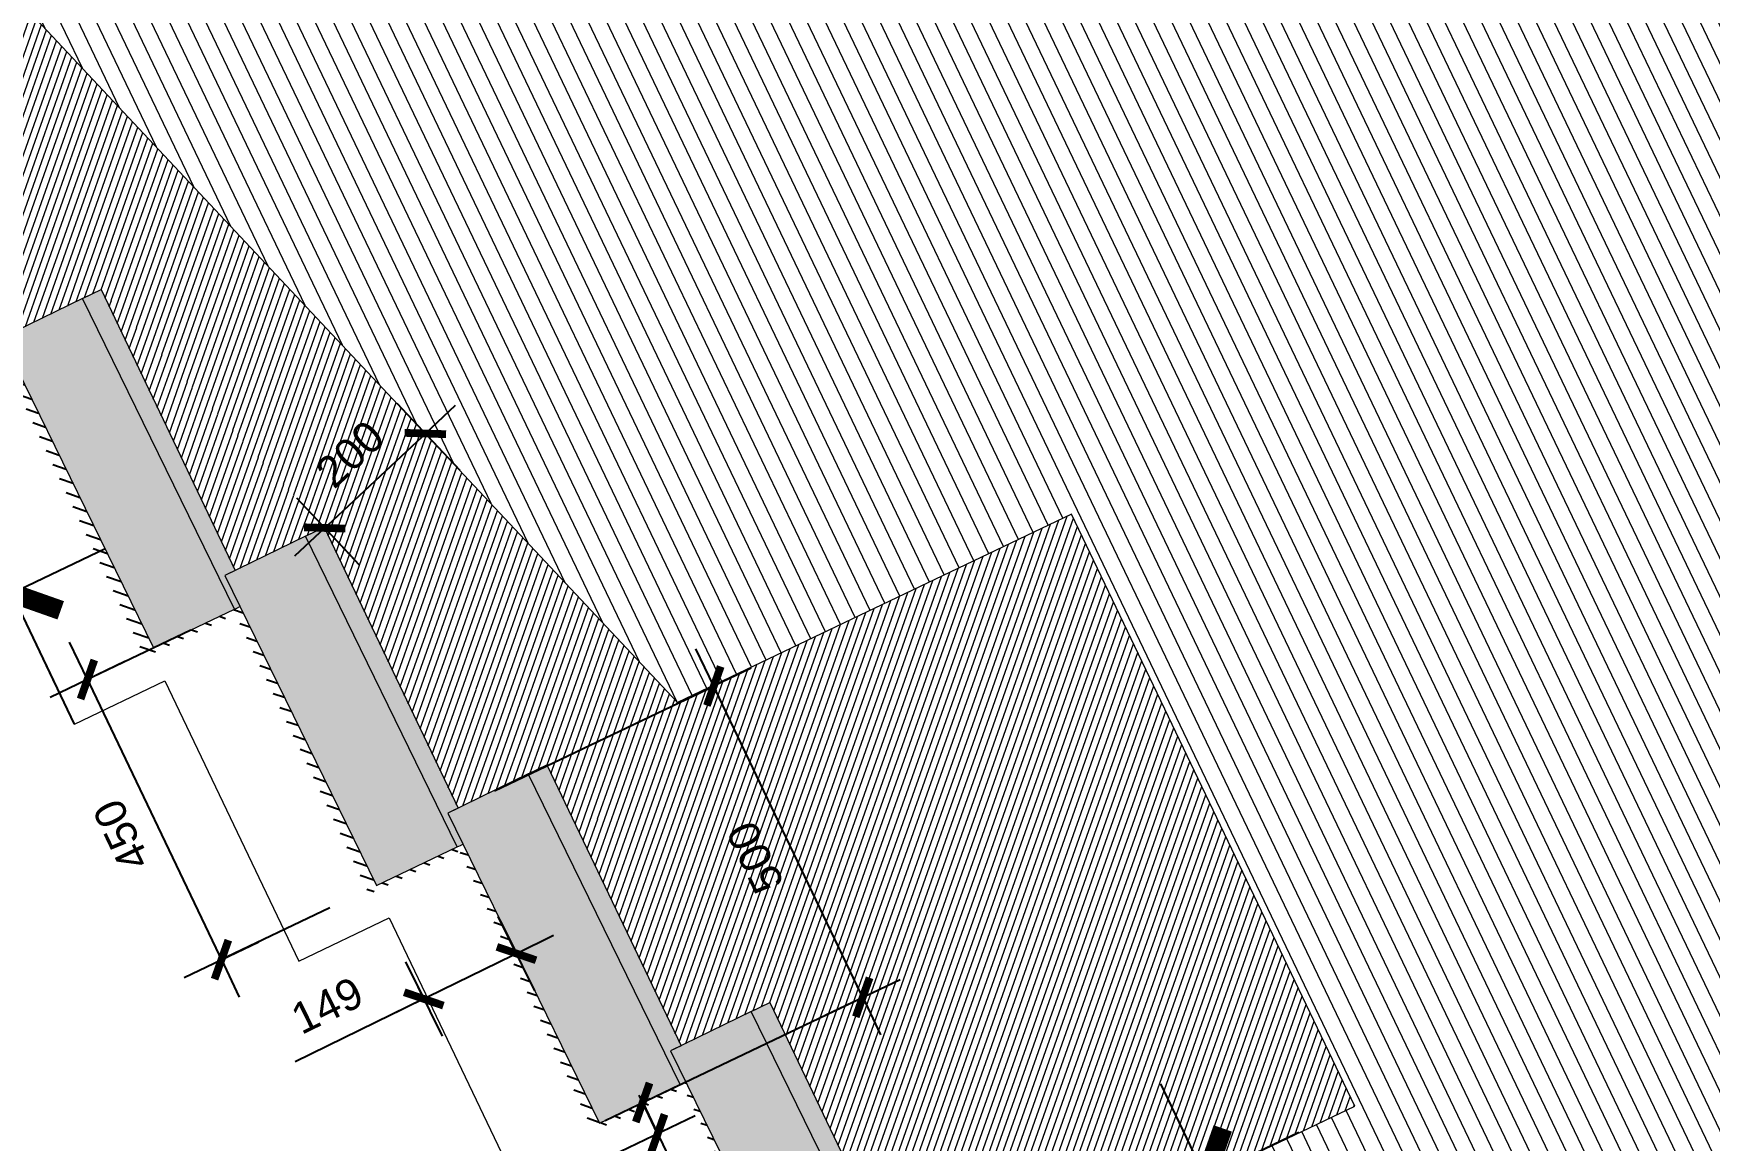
# Model space of a CAD drawing. Header units: metres. Extents: x 679304 to 680626, y 2747329 to 2750056.
# Drawn here: x 679446.478 to 679448.906, y 2747415.313 to 2747416.917 of the extents above; entities that cross this region are included whole.
import ezdxf

# ---------------------------------------------------------------- set-up
doc = ezdxf.new("R2010")
doc.units = ezdxf.units.M
doc.linetypes.add('Dash_2_', pattern=[0.25, 0.125, -0.125])
for name, color, linetype in [('01-TX-Dimensions_1-25', 157, 'Continuous'), ('01-TX-Dimensions_1-50', 157, 'Continuous'), ('02-L-Water Level', 140, 'Continuous'), ('COTAUX', 7, 'Continuous')]:
    doc.layers.add(name, color=color, linetype=linetype)
for name, color, linetype, lineweight in [('02-L-projecció', 6, 'Continuous', 5), ('02-L-seccionat', 4, 'Continuous', 5), ('1-CM', 7, 'Continuous', 0), ('3-TR Formigó', 252, 'Continuous', 0), ('3-TR terra compactada', 45, 'Continuous', 0)]:
    doc.layers.add(name, color=color, linetype=linetype, lineweight=lineweight)
doc.layers.add('03-TR-Paviment_08_Natural Stone Bleachers', color=253, linetype='Continuous', lineweight=5, true_color=0xafad9d)
doc.layers.add('EIT_3 TR sorra', color=9, linetype='Continuous', true_color=0xd8ceb0)
doc.styles.get("Standard").update_dxf_attribs({"font": 'arial.ttf'})
doc.dimstyles.new('E20', dxfattribs={"dimscale": 0.03, "dimtxt": 1.5, "dimasz": 0.2, "dimexe": 0.1, "dimexo": 2.5, "dimgap": 1, "dimtad": 1, "dimdec": 0, "dimlfac": 1000, "dimzin": 0, "dimdsep": 46, "dimtxsty": 'Standard', "dimblk1": 'LINCOT200', "dimblk2": 'LINCOT200', "dimsah": 1, "dimcen": 0.1, "dimdle": 0.1, "dimclrt": 256, "dimadec": 0, "dimazin": 0, "dimtfac": 0.0153846153846154, "dimtdec": 0, "dimtofl": 0, "dimtmove": 0, "dimatfit": 3, "dimldrblk": 'LINCOT200', "dimfxl": 1, "dimtolj": 1, "dimtzin": 0, "dimarcsym": 0})
doc.dimstyles.new('E50', dxfattribs={"dimscale": 0.03, "dimtxt": 4, "dimasz": 0.5, "dimexe": 0.1, "dimexo": 15, "dimgap": 1, "dimtad": 1, "dimzin": 0, "dimdsep": 46, "dimtxsty": 'Standard', "dimblk1": 'LINCOT200', "dimblk2": 'LINCOT200', "dimsah": 1, "dimcen": 0.1, "dimdle": 0.1, "dimclrt": 256, "dimadec": 0, "dimazin": 0, "dimtfac": 0.0153846153846154, "dimtofl": 0, "dimtmove": 0, "dimatfit": 3, "dimldrblk": 'LINCOT200', "dimfxl": 1, "dimtolj": 1, "dimtzin": 0, "dimarcsym": 0})
pattern_1 = [(135, (0, 0), (-0.0067351920908019, -0.0067351920908019), [])]
pattern_2 = [(233.4975340776048, (1.05034644389525, 2.831545980414375), (0.000729841264191, -0.0048849200842065), [0.0034925, -0.0034925])]

# ---------------------------------------------------------------- blocks, each defined once
blk = doc.blocks.new('View P1')
at = {"layer": '02-L-Water Level', "linetype": 'Dash_2_', "ltscale": 0.35}
h = blk.add_hatch(dxfattribs=at)
h.set_pattern_fill('ANSI31', color=256, scale=0.005, angle=-1.44041e-10)
h.set_pattern_definition([(44.99999999985592, (0.9858085524756461, 5.638291088080471), (-0.0112253201513082, 0.0112253201513647), [])])
h.paths.add_polyline_path([(2.150881158420816, 3.488566306101596), (2.670493259327486, 3.493036973903393), (2.670459888176992, 3.631572484652018), (3.12049266998656, 3.635913185690036), (3.120459652738645, 3.774399174059247), (3.570492428960278, 3.77873988045237), (3.570459411246702, 3.917225869054412), (4.020492189796641, 3.921566572653567), (4.020459172548726, 4.060052561255609), (4.470513934269547, 4.064400843111798), (4.470481134951114, 4.073317434405907), (4.014002970652654, 4.079399174226885), (4.014002969721332, 3.93439917467392), (3.56400297046639, 3.934399174208259), (3.564002973260357, 3.789399173956802), (3.114002969348803, 3.789399174189632), (3.11400296841748, 3.644399174636667), (2.664002970559522, 3.644399174403837), (2.664002971490845, 3.499399175083702), (2.145692187128588, 3.499399173221057), (2.145543496822938, 3.357036136238342), (1.874071086524054, 3.357319672739571), (1.874067709548398, 3.307319672693004), (2.150329015916213, 3.30730234054706)])
at = {"layer": '03-TR-Paviment_08_Natural Stone Bleachers'}
h = blk.add_hatch(dxfattribs=at)
h.set_pattern_fill('DASH', color=256, scale=0.0011, angle=233.4975340776049, style=0, double=1)
h.set_pattern_definition(pattern_2)
h.paths.add_polyline_path([(3.570481393951922, 3.917233448242768), (3.570481610018759, 3.787664051866158), (4.071591480169445, 3.792005802737548), (4.070462623145431, 3.922000902006402)])
h = blk.add_hatch(dxfattribs=at)
h.set_pattern_fill('DASH', color=256, scale=0.0011, angle=233.4975340776049, style=0, double=1)
h.set_pattern_definition(pattern_2)
h.paths.add_polyline_path([(3.120481634046882, 3.774406753713265), (3.120481852907687, 3.644837356870993), (3.621591720264405, 3.649179107742384), (3.620462864637374, 3.779174206545576)])
h = blk.add_hatch(dxfattribs=at)
h.set_pattern_fill('DASH', color=256, scale=0.0011, angle=233.4975340776049, style=0, double=1)
h.set_pattern_definition(pattern_2)
h.paths.add_polyline_path([(2.670481869019567, 3.631580064306035), (2.67048208694905, 3.502010667230933), (3.171591955702751, 3.506352418335154), (3.170463100075721, 3.636347517371177)])
h = blk.add_hatch(dxfattribs=at)
h.set_pattern_fill('DASH', color=256, scale=0.0011, angle=233.4975340776049, style=0, double=1)
h.set_pattern_definition(pattern_2)
h.paths.add_polyline_path([(2.22048211377114, 3.488753368845209), (2.2204823307693, 3.359183972002938), (2.721592199523001, 3.363525723107159), (2.720463344361633, 3.49352082167752)])
at = {"layer": '3-TR Formigó'}
h = blk.add_hatch(dxfattribs=at)
h.set_pattern_fill('ANSI31', color=256, scale=0.003, angle=90, style=0)
h.set_pattern_definition(pattern_1)
h.paths.add_polyline_path([(10.37042930629104, 5.936314188642427), (10.37138042366132, 5.761579691665247), (2.721591828856617, 3.33352572331205), (2.220879021566361, 3.333998373476788), (2.220548637211322, 2.633998685050755), (3.171591598540544, 2.633998685283586), (3.171591598540544, 3.266520275967195), (10.46590279601514, 5.58319235430099), (10.72050921013579, 5.58319235430099), (10.7205092087388, 4.736846190411597), (10.06946854665875, 4.736846192041411), (10.06946854479611, 4.386846191016957), (16.19224042538553, 4.386846191016957), (16.19224042491987, 4.73684619157575), (11.06946854433044, 4.736846190644428), (11.06988786999136, 5.93559415009804), (11.06970717618242, 5.935575471026822)])
h = blk.add_hatch(dxfattribs=at)
h.set_pattern_fill('ANSI31', color=256, scale=0.003, angle=90, style=0)
h.set_pattern_definition(pattern_1)
h.paths.add_polyline_path([(4.5215908694081, 3.904832571046426), (4.070607680361717, 3.905295856064185), (4.071591470390558, 3.792005875846371), (4.071591099724173, 3.7620058755856)])
h = blk.add_hatch(dxfattribs=at)
h.set_pattern_fill('ANSI31', color=256, scale=0.003, angle=90, style=0)
h.set_pattern_definition(pattern_1)
h.paths.add_polyline_path([(4.071591108106076, 3.762005800148472), (3.620607918128371, 3.762469084234908), (3.621591710485517, 3.649179104017093), (3.621591338422149, 3.619179104687646)])
h = blk.add_hatch(dxfattribs=at)
h.set_pattern_fill('ANSI31', color=256, scale=0.003, angle=90, style=0)
h.set_pattern_definition(pattern_1)
h.paths.add_polyline_path([(3.621591349132359, 3.619179107947275), (3.170608159620314, 3.619642392499372), (3.1715919515118, 3.506352412281557), (3.171591580379754, 3.476352412486448)])
h = blk.add_hatch(dxfattribs=at)
h.set_pattern_fill('ANSI31', color=256, scale=0.003, angle=90, style=0)
h.set_pattern_definition(pattern_1)
h.paths.add_polyline_path([(3.171591598540544, 3.476352418772876), (2.720608408562839, 3.476815703092142), (2.721592199523001, 3.363525723107159), (2.721591828856617, 3.33352572331205)])
at = {"layer": '3-TR terra compactada'}
h = blk.add_hatch(dxfattribs=at)
h.set_pattern_fill('LINE', color=256, scale=0.0075, angle=-115.5575462493455, style=0)
h.set_pattern_definition([(3.663787885e-05, (-26.97329562623054, -17.13623808929696), (-1.52269416e-08, 0.0238124999999951), [])])
h.paths.add_polyline_path([(34.41064929263666, 6.984919e-10), (34.41064929263666, 7.090219076024368), (29.92329468252137, 7.011460061883553), (29.92329468298704, 6.260207292158156), (27.12664042413235, 6.260207292158156), (27.12664042413235, 5.60941800288856), (21.65944042569027, 5.60941800312139), (21.65944042569027, 4.958628713386133), (16.19224042538553, 4.958628713851794), (16.19224042538553, 4.386846190784126), (10.06946854665875, 4.386846198001876), (10.06946854665875, 4.736846192041411), (10.72050920827314, 4.736846190877258), (10.72050921013579, 5.583192354766651), (10.46590279601514, 5.58319235430099), (3.171591598540544, 3.266520275967195), (3.171591598540544, 2.633998685283586), (2.220548637211322, 2.633998685050755), (2.220548637211322, 3.232379126129671), (2.219900731928646, 3.162678002379834), (1.845596873201429, 3.162678002147004), (-1.3969839e-09, 3.198383478680625), (0, 0)])
at = {"layer": 'EIT_3 TR sorra'}
h = blk.add_hatch(dxfattribs=at)
h.set_pattern_fill('ANSI36', color=256, scale=0.001075, angle=-0.0699202000800795, style=0, double=1)
h.set_pattern_definition([(44.93007979991986, (2.382894102949649, 5.466624837135896), (0.00181818086998, 0.0066347566856774), [0.0085328125000001, -0.0017065625, 0, -0.0017065625])])
h.paths.add_polyline_path([(3.570479885675013, 3.778747209580615), (3.620462860446423, 3.779174256836995), (3.620607923716306, 3.76246913569048), (4.071647245902568, 3.762005793629214), (4.071591477841138, 3.792005851166322), (3.570481609553098, 3.787664099829271)])
h = blk.add_hatch(dxfattribs=at)
h.set_pattern_fill('ANSI36', color=256, scale=0.001075, angle=-0.0699202000800795, style=0, double=1)
h.set_pattern_definition([(44.93007979991986, (1.932894345372915, 5.323798082070425), (0.00181818086998, 0.0066347566856774), [0.0085328125000001, -0.0017065625, 0, -0.0017065625])])
h.paths.add_polyline_path([(3.120480130426585, 3.635920454980805), (3.170463101472705, 3.636347501771524), (3.170608167070895, 3.61964238085784), (3.621647490188479, 3.619179038563743), (3.621591719798743, 3.649179096100851), (3.120481852907687, 3.6448373447638)])
h = blk.add_hatch(dxfattribs=at)
h.set_pattern_fill('ANSI36', color=256, scale=0.001075, angle=-0.0699202000800795, style=0, double=1)
h.set_pattern_definition([(44.93007979991986, (1.482894580811262, 5.180971404304727), (0.00181818086998, 0.0066347566856774), [0.0085328125000001, -0.0017065625, 0, -0.0017065625])])
h.paths.add_polyline_path([(2.670480362605303, 3.493093776749446), (2.720463335979729, 3.493520824704319), (2.720608402974903, 3.476815703557804), (3.171647722367197, 3.476352360565215), (3.171591954771429, 3.506352418800815), (2.670482089277356, 3.502010667463764)])
h = blk.add_hatch(dxfattribs=at)
h.set_pattern_fill('ANSI36', color=256, scale=0.001075, angle=-0.0699202000800795, style=0, double=1)
h.set_pattern_definition([(44.93007979991986, (1.032894823700189, 5.038144709309563), (0.00181818086998, 0.0066347566856774), [0.0085328125000001, -0.0017065625, 0, -0.0017065625])])
h.paths.add_polyline_path([(2.220548637211322, 3.33399868523702), (2.721647967584431, 3.333525665802881), (2.721592199523001, 3.363525723107159), (2.2204823307693, 3.359183972002938)])
at = {"layer": '02-L-projecció'}
blk.add_lwpolyline([(4.42013303656131, 4.213298669317737), (3.970133037772029, 4.213298668386414), (3.970133036375045, 4.068298668833449), (3.520133035723119, 4.068298668833449), (3.520133036654442, 3.923298668581992), (3.070133036468178, 3.923298668814823), (3.070133035071194, 3.778298668796196), (2.620133035816252, 3.778298669727519), (2.620133038144558, 3.633298669243231), (2.170133037026971, 3.633298668311908), (2.170133035629987, 3.488623494515195)], dxfattribs=at)
at = {"layer": '02-L-seccionat'}
blk.add_lwpolyline([(2.220548637211322, 3.33399868523702), (2.220548637211322, 2.633998685050755), (3.171591598540544, 2.633998685283586), (3.171591598540544, 3.266520275967195), (10.46590279601514, 5.58319235430099), (10.72050921013579, 5.583192354766651), (10.72050920827314, 4.736846190877258), (10.06946854665875, 4.736846192041411), (10.06946854433045, 4.386846191016957), (16.19224042538553, 4.386846190784126)], dxfattribs=at)
for points in [[(3.570481393951922, 3.917233448242768), (3.570481610018759, 3.787664051866158), (4.071591480169445, 3.792005802737548), (4.070462623145431, 3.922000902006402)], [(3.120481634046882, 3.774406753713265), (3.120481852907687, 3.644837356870993), (3.621591720264405, 3.649179107742384), (3.620462864637374, 3.779174206545576)], [(2.670481869019567, 3.631580064306035), (2.67048208694905, 3.502010667230933), (3.171591955702751, 3.506352418335154), (3.170463100075721, 3.636347517371177)], [(2.22048211377114, 3.488753368845209), (2.2204823307693, 3.359183972002938), (2.721592199523001, 3.363525723107159), (2.720463344361633, 3.49352082167752)]]:
    blk.add_lwpolyline(points, close=True, dxfattribs=at)
at = {"layer": '1-CM'}
for points in [[(4.0715914783068, 3.792005851166322), (4.071591107640415, 3.762005851138383), (3.620607923716306, 3.76246913569048), (3.620462860446423, 3.779174256836995)], [(3.570481610018759, 3.787664051866158), (3.570480641443282, 3.78264508373104), (3.570514410268515, 3.778747460572049)], [(3.120481852907687, 3.644837356870993), (3.120480881538242, 3.639818388735875), (3.12051465222612, 3.635920765576884)], [(3.621591721661388, 3.649179096100851), (3.621591349132359, 3.619179096305742), (3.170608167070895, 3.61964238085784), (3.170463101472705, 3.636347501771524)], [(3.621591720264405, 3.649179107742384), (3.621668972074985, 3.64026290201582)], [(2.67048208694905, 3.502010667230933), (2.670481116976588, 3.496991699794307), (2.670514888130128, 3.493094076635316)], [(3.171591954305768, 3.506352418335154), (3.171591583639383, 3.476352419005706), (2.720608402974903, 3.476815703557804), (2.720463335979729, 3.493520824704319)], [(3.171591955702751, 3.506352418335154), (3.171669207978993, 3.49743621260859)], [(2.721592199523001, 3.363525723107159), (2.721591828856617, 3.33352572331205), (2.220548637211322, 3.33399868523702)], [(2.721592199523001, 3.363525723107159), (2.721669452730566, 3.354609518079087)]]:
    blk.add_lwpolyline(points, dxfattribs=at)
at = {"layer": '3-TR Formigó'}
blk.add_lwpolyline([(4.071591480169445, 3.792005802737548), (4.071668731514364, 3.783089597010985)], dxfattribs=at)
blk = doc.blocks.new('LINCOT200')
for p, q in [((0, -9.999961704014426), (0, 10.00003829598554)), ((3.695e-13, 3.82959855756e-05), (10.00000000000051, 3.82959855756e-05))]:
    blk.add_line(p, q)
at = {"const_width": 1.875}
blk.add_lwpolyline([(3.535533801624467, -3.535495714255787), (-3.535533950636761, 3.535572157214076)], dxfattribs=at)
at = {"layer": 'COTAUX'}
blk.add_line((0, 0), (-1.249999999999914, 0), dxfattribs=at)
blk = doc.blocks.new('*D104')
at = {"layer": '01-TX-Dimensions_1-50', "color": 0, "lineweight": -2, "transparency": 16777216}
for p, q in [((679448.2080698553, 2747415.27514284), (679448.1781921411, 2747415.260855025)), ((679448.1819569546, 2747415.246028488), (679448.3273322589, 2747414.942029469)), ((679448.3338035289, 2747414.928497187), (679448.5562721884, 2747414.46328575)), ((679448.3663696734, 2747414.944070636), (679448.3365099853, 2747414.929791441))]:
    blk.add_line(p, q, dxfattribs=at)
at = {"layer": 'DEFPOINTS', "color": 0, "transparency": 16777216}
for p in [(679448.1754856847, 2747415.259560771), (679447.8021013832, 2747415.081004746), (679447.9604012012, 2747414.749932541)]:
    blk.add_point(p, dxfattribs=at)
at = {"layer": '01-TX-Dimensions_1-50', "color": 0, "lineweight": -2, "transparency": 16777216, "xscale": 0.015, "yscale": 0.015, "zscale": 0.015}
for p, rotation in [((679448.1754856847, 2747415.259560771), 115.5575828872426), ((679448.3338035289, 2747414.928497187), 295.5575828872426)]:
    blk.add_blockref('LINCOT200', p, dxfattribs=dict(at, rotation=rotation))
at = {"layer": '01-TX-Dimensions_1-50', "transparency": 16777216, "insert": (679448.3937167773, 2747414.591560488), "char_height": 0.12, "attachment_point": 5, "rotation": 115.55758288724267}
blk.add_mtext('\\A1;0.37', dxfattribs=at)
blk = doc.blocks.new('*D106')
at = {"layer": '01-TX-Dimensions_1-50', "color": 0, "lineweight": -2, "transparency": 16777216}
for p, q in [((679446.4327361542, 2747416.099473533), (679446.3289886555, 2747416.049860465)), ((679446.5370857217, 2747415.916033829), (679446.4475626906, 2747416.103238346)), ((679446.3154563732, 2747416.043389195), (679445.9657770265, 2747415.876169111)), ((679446.4062736576, 2747415.853478222), (679446.3167506271, 2747416.040682738))]:
    blk.add_line(p, q, dxfattribs=at)
at = {"layer": 'DEFPOINTS', "color": 0, "transparency": 16777216}
for p in [(679446.3429476268, 2747416.322002303), (679446.2121355626, 2747416.259446696), (679446.3154563725, 2747416.043389196)]:
    blk.add_point(p, dxfattribs=at)
at = {"layer": '01-TX-Dimensions_1-50', "color": 0, "lineweight": -2, "transparency": 16777216, "xscale": 0.015, "yscale": 0.015, "zscale": 0.015}
for p, rotation in [((679446.4462684365, 2747416.105944803), 25.55758288724264), ((679446.3154563732, 2747416.043389195), 205.5575828872426)]:
    blk.add_blockref('LINCOT200', p, dxfattribs=dict(at, rotation=rotation))
at = {"layer": '01-TX-Dimensions_1-50', "transparency": 16777216, "insert": (679446.1732255431, 2747415.874205211), "char_height": 0.12, "attachment_point": 5, "rotation": 205.55758288724263}
blk.add_mtext('\\A1;0.15', dxfattribs=at)
blk = doc.blocks.new('*D168')
at = {"layer": '01-TX-Dimensions_1-25', "color": 0, "lineweight": -2, "transparency": 16777216}
for p, q in [((679446.7054064455, 2747416.05233478), (679446.5530019535, 2747415.97945346)), ((679446.558296918, 2747415.975334801), (679446.7472575696, 2747415.580193047)), ((679446.9069763372, 2747415.649921361), (679446.7471396211, 2747415.573485881))]:
    blk.add_line(p, q, dxfattribs=at)
at = {"layer": 'DEFPOINTS', "color": 0, "transparency": 16777216}
for p in [(679446.7730678576, 2747416.084691129), (679446.974637749, 2747415.682277711), (679446.7498460778, 2747415.574780135)]:
    blk.add_point(p, dxfattribs=at)
at = {"layer": '01-TX-Dimensions_1-25', "color": 0, "lineweight": -2, "transparency": 16777216, "xscale": 0.006, "yscale": 0.006, "zscale": 0.006}
for p, rotation in [((679446.5557084101, 2747415.980747715), 115.5575828870524), ((679446.7498460778, 2747415.574780135), 295.5575828870525)]:
    blk.add_blockref('LINCOT200', p, dxfattribs=dict(at, rotation=rotation))
at = {"layer": '01-TX-Dimensions_1-25', "transparency": 16777216, "insert": (679446.6049850252, 2747415.754909219), "char_height": 0.045, "attachment_point": 5, "rotation": 115.55758288705248}
blk.add_mtext('\\A1;450', dxfattribs=at)
blk = doc.blocks.new('*D159')
at = {"layer": '01-TX-Dimensions_1-25', "color": 0, "lineweight": -2, "transparency": 16777216}
for p, q in [((679447.145286695, 2747415.819286186), (679447.4658433158, 2747415.972579497)), ((679447.6762492483, 2747415.525639008), (679447.4657253672, 2747415.96587233)), ((679447.3652885606, 2747415.370283802), (679447.6815442129, 2747415.521520348))]:
    blk.add_line(p, q, dxfattribs=at)
at = {"layer": 'DEFPOINTS', "color": 0, "transparency": 16777216}
for p in [(679447.4631368594, 2747415.971285243), (679447.0776252833, 2747415.786929837), (679447.2976271489, 2747415.337927453)]:
    blk.add_point(p, dxfattribs=at)
at = {"layer": '01-TX-Dimensions_1-25', "color": 0, "lineweight": -2, "transparency": 16777216, "xscale": 0.006, "yscale": 0.006, "zscale": 0.006}
for p, rotation in [((679447.4631368594, 2747415.971285243), 115.5575828870524), ((679447.6788377562, 2747415.520226094), 295.5575828870525)]:
    blk.add_blockref('LINCOT200', p, dxfattribs=dict(at, rotation=rotation))
at = {"layer": '01-TX-Dimensions_1-25', "transparency": 16777216, "insert": (679447.523195089, 2747415.722900964), "char_height": 0.045, "attachment_point": 5, "rotation": 115.55758288705248}
blk.add_mtext('\\A1;500', dxfattribs=at)
blk = doc.blocks.new('*D160')
at = {"layer": '01-TX-Dimensions_1-25', "color": 0, "lineweight": -2, "transparency": 16777216}
for p, q in [((679447.0956715585, 2747416.283444928), (679447.0473429344, 2747416.334969758)), ((679446.9037933701, 2747416.204438066), (679447.0409143645, 2747416.333053124)), ((679446.9497981605, 2747416.146620399), (679446.9014695362, 2747416.198145229))]:
    blk.add_line(p, q, dxfattribs=at)
at = {"layer": 'DEFPOINTS', "color": 0, "transparency": 16777216}
for p in [(679447.0443623605, 2747416.338147451), (679447.0452905667, 2747416.337157858), (679446.8984889626, 2747416.201322922)]:
    blk.add_point(p, dxfattribs=at)
at = {"layer": '01-TX-Dimensions_1-25', "color": 0, "lineweight": -2, "transparency": 16777216, "xscale": 0.006, "yscale": 0.006, "zscale": 0.006}
for p, rotation in [((679447.0452905663, 2747416.337157859), 43.16664716838991), ((679446.8994171683, 2747416.20033333), 223.1666471683899)]:
    blk.add_blockref('LINCOT200', p, dxfattribs=dict(at, rotation=rotation))
at = {"layer": '01-TX-Dimensions_1-25', "transparency": 16777216, "insert": (679446.9361119334, 2747416.307384383), "char_height": 0.045, "attachment_point": 5, "rotation": 43.16664716838994}
blk.add_mtext('\\A1;200', dxfattribs=at)
blk = doc.blocks.new('*D164')
at = {"layer": '01-TX-Dimensions_1-25', "color": 0, "lineweight": -2, "transparency": 16777216}
for p, q in [((679447.1541453497, 2747415.630759837), (679447.1785492281, 2747415.580953898)), ((679447.1718412413, 2747415.581007889), (679447.0484375515, 2747415.520542639)), ((679447.0199656881, 2747415.565014583), (679447.0443695664, 2747415.515208644)), ((679447.0430495657, 2747415.517902637), (679446.8566302123, 2747415.426561016))]:
    blk.add_line(p, q, dxfattribs=at)
at = {"layer": 'DEFPOINTS', "color": 0, "transparency": 16777216}
for p in [(679447.1211453305, 2747415.698109661), (679446.9869656687, 2747415.632364407), (679447.1772292265, 2747415.583647891)]:
    blk.add_point(p, dxfattribs=at)
at = {"layer": '01-TX-Dimensions_1-25', "color": 0, "lineweight": -2, "transparency": 16777216, "xscale": 0.006, "yscale": 0.006, "zscale": 0.006}
for p, rotation in [((679447.1772292275, 2747415.583647891), 26.10389665602634), ((679447.0430495657, 2747415.517902637), 206.1038966560264)]:
    blk.add_blockref('LINCOT200', p, dxfattribs=dict(at, rotation=rotation))
at = {"layer": '01-TX-Dimensions_1-25', "transparency": 16777216, "insert": (679446.9030412438, 2747415.508294694), "char_height": 0.045, "attachment_point": 5, "rotation": 26.10389665602635}
blk.add_mtext('\\A1;149', dxfattribs=at)
blk = doc.blocks.new('*D165')
at = {"layer": '01-TX-Dimensions_1-25', "color": 0, "lineweight": -2, "transparency": 16777216}
for p, q in [((679447.3574940235, 2747415.373206349), (679447.3549055156, 2747415.378619262)), ((679447.371170831, 2747415.373095969), (679447.362788988, 2747415.36908769)), ((679447.3843921226, 2747415.316958861), (679447.4406091823, 2747415.199401542)), ((679447.3854595093, 2747415.324120058), (679447.3845100711, 2747415.323666028))]:
    blk.add_line(p, q, dxfattribs=at)
at = {"layer": 'DEFPOINTS', "color": 0, "transparency": 16777216}
for p in [(679447.3035094189, 2747415.34073962), (679447.3818036146, 2747415.322371773), (679447.3177980972, 2747415.291763709)]:
    blk.add_point(p, dxfattribs=at)
at = {"layer": '01-TX-Dimensions_1-25', "color": 0, "lineweight": -2, "transparency": 16777216, "xscale": 0.006, "yscale": 0.006, "zscale": 0.006}
for p, rotation in [((679447.3600825313, 2747415.367793436), 295.5575828870525), ((679447.3818036146, 2747415.322371773), 115.5575828870524)]:
    blk.add_blockref('LINCOT200', p, dxfattribs=dict(at, rotation=rotation))
at = {"layer": '01-TX-Dimensions_1-25', "transparency": 16777216, "insert": (679447.3660026877, 2747415.232619039), "char_height": 0.045, "attachment_point": 5, "rotation": 115.55758288705248}
blk.add_mtext('\\A1;50', dxfattribs=at)

msp = doc.modelspace()

# ---------------------------------------------------------------- block references
at = {"rotation": 115.5575828872244}
msp.add_blockref('View P1', (679451.7259588618, 2747414.495475429), dxfattribs=at)

# ---------------------------------------------------------------- dimensions: what is measured, and where the dimension line sits
at = {"layer": '01-TX-Dimensions_1-25'}
dim = msp.add_aligned_dim(p1=(679446.8984889629, 2747416.201322923), p2=(679447.0443623605, 2747416.338147452), distance=-0.0013567841369565635, dimstyle='E20', dxfattribs=at)
dim.commit()
dim.dimension.update_dxf_attribs({"geometry": '*D160', "text_midpoint": (679446.9361119337, 2747416.307384382)})
for base, p1, p2, picture, middle in [((679446.7498460778, 2747415.574780135), (679446.773067858, 2747416.084691129), (679446.9746377491, 2747415.682277711), '*D168', (679446.6049850256, 2747415.754909218)), ((679447.4631368594, 2747415.971285243), (679447.297627149, 2747415.337927454), (679447.0776252834, 2747415.786929837), '*D159', (679447.5231950892, 2747415.722900963)), ((679447.3818036146, 2747415.322371773), (679447.3035094194, 2747415.340739621), (679447.3177980974, 2747415.29176371), '*D165', (679447.366002688, 2747415.232619038))]:
    dim = msp.add_linear_dim(base=base, p1=p1, p2=p2, angle=115.5575828870524, dimstyle='E20', dxfattribs=at)
    dim.commit()
    dim.dimension.update_dxf_attribs({"geometry": picture, "text_midpoint": middle})
dim = msp.add_linear_dim(base=(679447.1772292265, 2747415.583647891), p1=(679446.986965669, 2747415.632364408), p2=(679447.1211453307, 2747415.698109662), angle=26.103896682002706, dimstyle='E20', dxfattribs=at)
dim.commit()
dim.dimension.update_dxf_attribs({"geometry": '*D164', "text_midpoint": (679446.9263506022, 2747415.460722563), "dimtype": 161})
at = {"layer": '01-TX-Dimensions_1-50'}
dim = msp.add_linear_dim(base=(679446.3154563725, 2747416.043389196), p1=(679446.3429476258, 2747416.322002302), p2=(679446.2121355623, 2747416.259446695), angle=205.5575828872426, dimstyle='E50', dxfattribs=at)
dim.commit()
dim.dimension.update_dxf_attribs({"geometry": '*D106', "text_midpoint": (679446.1732255429, 2747415.874205211)})
dim = msp.add_linear_dim(base=(679448.1754856847, 2747415.259560771), p1=(679447.9604012012, 2747414.749932541), p2=(679447.8021013832, 2747415.081004746), angle=115.5575828872428, dimstyle='E50', dxfattribs=at)
dim.commit()
dim.dimension.update_dxf_attribs({"geometry": '*D104', "text_midpoint": (679448.4760920077, 2747414.630953128), "dimtype": 160})

doc.saveas('drawing.dxf')
